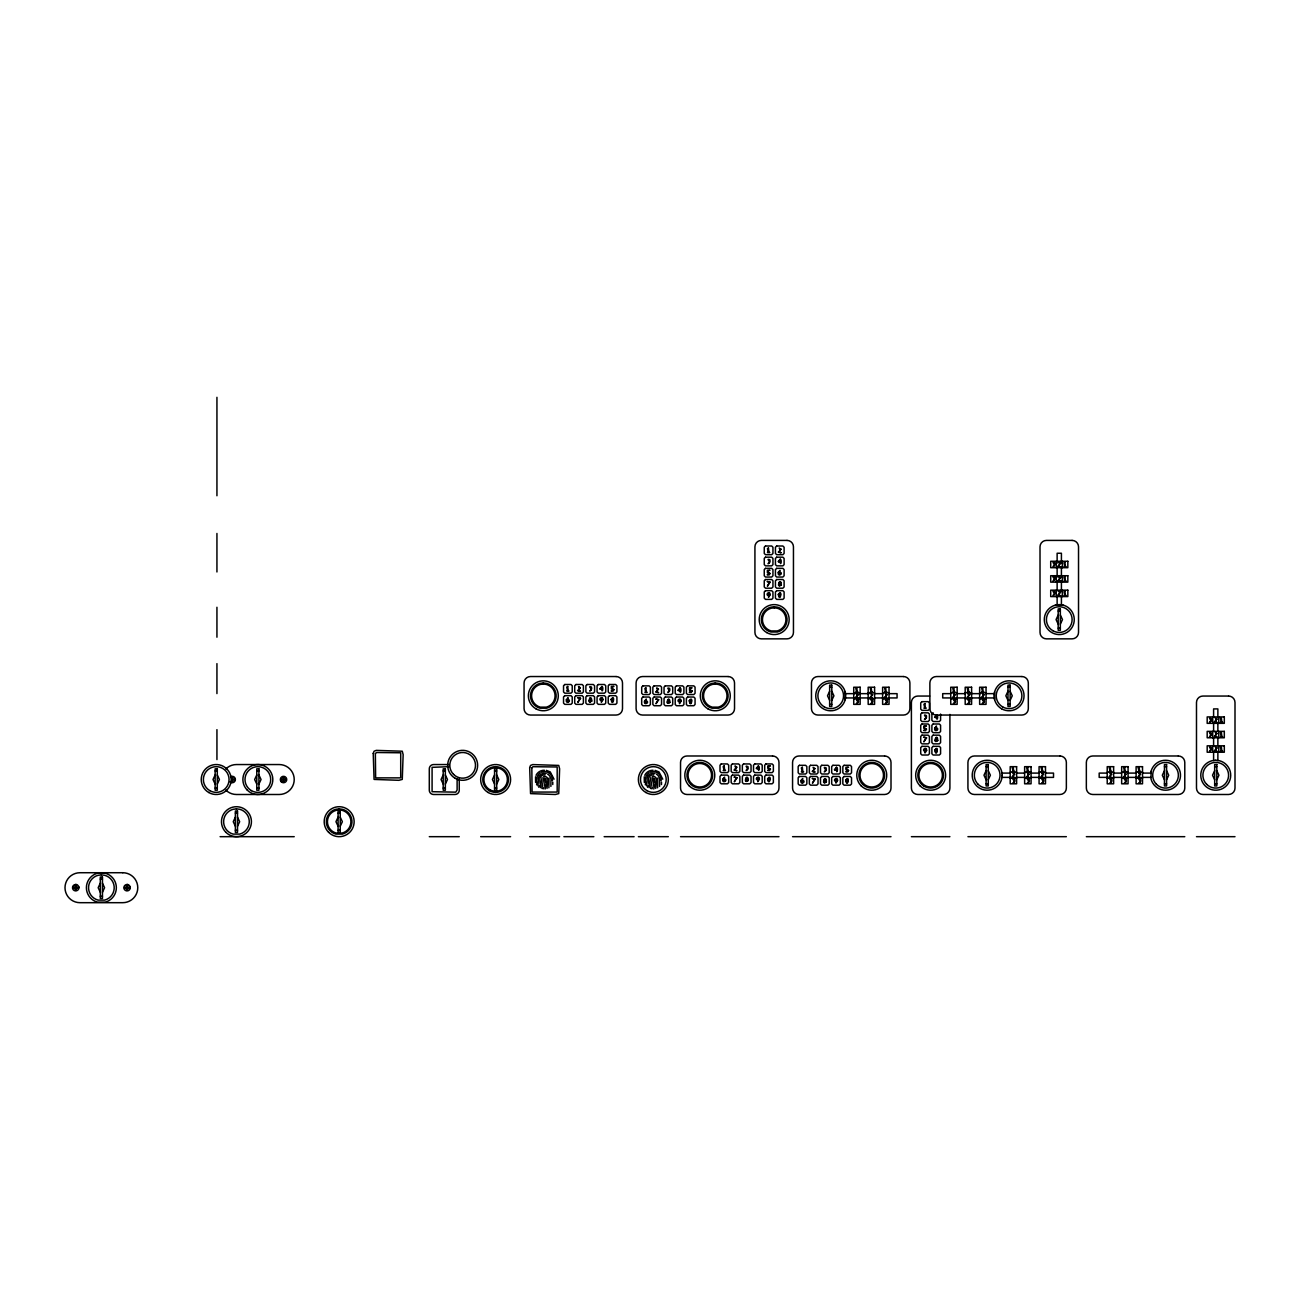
<?xml version="1.0" encoding="UTF-8"?>
<svg xmlns="http://www.w3.org/2000/svg" width="1300" height="1300" viewBox="0 0 1300 1300"><rect width="100%" height="100%" fill="white"/><g stroke="black" fill="none" stroke-linecap="round" stroke-linejoin="round"><path stroke-width="1.5" d="M546.325 782.925L546 778.716L543.774 778.082L541.905 788.515M655.038 782.925L654.712 778.716L652.503 778.082L650.617 788.515M550.891 786.419L550.94 781.316A6.939 6.939 0 0 0 547.625 774.085M659.604 786.419L659.669 781.316A6.939 6.939 0 0 0 656.354 774.085M539.971 783.364L539.939 780.406A4.518 4.518 0 0 1 545.139 774.865M648.7 783.364L648.668 780.406A4.518 4.518 0 0 1 653.851 774.865M845.195 699.676A14.983 14.983 0 0 0 826.849 681.33A14.983 14.983 0 0 0 820.121 706.387A14.983 14.983 0 0 0 845.195 699.676L845.195 691.925M994.581 691.925L994.581 699.676M546.341 784.339L545.074 789.035M655.054 784.339L653.786 789.035M548.876 787.832L549.055 778.034M657.605 787.832L657.784 778.034M536.591 784.842L536.965 782.795A8.694 8.694 0 0 1 540.183 772.883M645.32 784.842L645.678 782.795A8.694 8.694 0 0 1 648.895 772.883M535.551 776.799L535.616 782.454M644.264 776.799L644.329 782.454M547.008 788.45L547.852 780.553A4.859 4.859 0 0 0 547.316 777.839A3.299 3.299 0 0 0 543.497 776.685M655.736 788.45L656.565 780.553A4.859 4.859 0 0 0 656.029 777.839A3.299 3.299 0 0 0 652.226 776.685M537.908 785.866L538.363 781.072A6.321 6.321 0 0 1 546.195 773.419M646.62 785.866L647.075 781.072A6.321 6.321 0 0 1 654.924 773.419M540.442 787.67L542.067 777.579M649.155 787.67L650.796 777.579M538.785 787.296L539.793 785.07M647.514 787.296L648.505 785.07M543.173 788.905L543.936 787.41M651.901 788.905L652.649 787.41M933.14 712.822L931.889 714.074L931.889 720.281L933.14 721.516L939.347 721.516L940.583 720.281L940.583 714.074M215.15 774.979L213.005 779.512L215.15 784.062M217.295 784.062L219.424 779.512L217.295 774.979M256.783 774.979L254.637 779.512L256.783 784.062M100.311 883.155L98.166 887.705L100.311 892.239M258.911 784.062L261.056 779.512L258.911 774.979M102.456 892.239L104.585 887.705L102.456 883.155M235.381 817.164L233.236 821.697L235.381 826.231M237.51 826.231L239.655 821.697L237.51 817.164M338.098 817.164L335.952 821.697L338.098 826.231M340.243 826.231L342.371 821.697L340.243 817.164M443.202 774.979L441.058 779.512L443.202 784.062M445.348 784.062L447.476 779.512L445.348 774.979M494.569 774.979L492.424 779.512L494.569 784.062M496.698 784.062L498.843 779.512L496.698 774.979M829.644 691.259L827.515 695.793L829.644 700.326M831.789 700.326L833.934 695.793L831.789 691.259M1058.2 615.046L1056.071 619.58L1058.2 624.13M1060.345 624.13L1062.49 619.58L1060.345 615.046M1007.987 691.259L1005.842 695.793L1007.987 700.326M1010.133 700.326L1012.261 695.793L1010.133 691.259M986.115 770.705L983.97 775.239L986.115 779.773M988.26 779.773L990.389 775.239L988.26 770.705M1164.459 770.705L1162.314 775.239L1164.459 779.773M1166.587 779.773L1168.733 775.239L1166.587 770.705M1214.671 770.705L1212.526 775.239L1214.671 779.773M1216.816 779.773L1218.945 775.239L1216.816 770.705M1055.405 605.117A14.983 14.983 0 0 1 1073.751 623.464A14.983 14.983 0 0 1 1048.678 630.175A14.983 14.983 0 0 1 1055.405 605.117L1063.156 605.117M1058.2 611.033L1060.345 611.033M1058.2 628.144L1060.345 628.144M829.644 687.229L831.789 687.229M1007.987 687.229L1010.133 687.229M853.726 692.754L860.145 692.754M868.173 692.754L874.591 692.754M882.619 692.754L889.038 692.754M950.739 692.754L957.158 692.754M965.185 692.754L971.604 692.754M979.631 692.754L986.05 692.754M845.423 693.648L855.351 693.648M859.316 693.648L869.245 693.648M874.591 693.648L883.155 693.648M889.038 693.648L897.065 693.648L897.065 697.938L889.038 697.938M950.739 693.648L942.711 693.648L942.711 697.938L950.739 697.938M956.621 693.648L965.185 693.648M970.531 693.648L980.46 693.648M986.05 693.648L994.354 693.648M929.663 696.053L917.816 696.053A6.419 6.419 0 0 0 911.398 702.471L911.398 788.076A6.419 6.419 0 0 0 917.816 794.495L943.491 794.495A6.419 6.419 0 0 0 949.91 788.076L949.91 714.415M845.195 697.938L855.351 697.938M859.316 697.938L869.245 697.938M874.591 697.938L883.155 697.938M956.621 697.938L965.185 697.938M970.531 697.938L980.46 697.938M986.05 697.938L994.581 697.938M853.726 698.831L860.145 698.831M868.173 698.831L874.591 698.831M882.619 698.831L889.038 698.831M950.739 698.831L957.158 698.831M965.185 698.831L971.604 698.831M979.631 698.831L986.05 698.831M829.644 704.356L831.789 704.356M1007.987 704.356L1010.133 704.356M449.134 764.546L433.566 764.546A4.274 4.274 0 0 0 429.293 768.82L429.293 790.221A4.274 4.274 0 0 0 433.566 794.495L454.968 794.495A4.274 4.274 0 0 0 459.257 790.221L459.257 778.554M449.036 766.675L432.087 767.341L432.087 791.7L455.78 792.155L457.113 790.01L457.113 778.57M986.115 766.675L988.26 766.675M1164.459 766.675L1166.587 766.675M1214.671 766.675L1216.816 766.675M215.15 770.965L217.295 770.965M256.783 770.965L258.911 770.965M443.202 770.965L445.348 770.965M494.569 770.965L496.698 770.965M1010.197 772.2L1016.616 772.2M1024.628 772.2L1031.062 772.2M1039.074 772.2L1045.493 772.2M1107.21 772.2L1113.629 772.2M1121.656 772.2L1128.075 772.2M1136.102 772.2L1142.521 772.2M1001.877 773.094L1010.197 773.094M1016.616 773.094L1024.628 773.094M1031.062 773.094L1039.074 773.094M1045.493 773.094L1053.52 773.094L1053.52 777.384L1045.493 777.384M1107.21 773.094L1099.182 773.094L1099.182 777.384L1107.21 777.384M1113.629 773.094L1121.656 773.094M1128.075 773.094L1136.102 773.094M1142.521 773.094L1150.825 773.094M1001.877 777.384L1010.197 777.384M1016.616 777.384L1024.628 777.384M1031.062 777.384L1039.074 777.384M1113.629 777.384L1121.656 777.384M1128.075 777.384L1136.102 777.384M1142.521 777.384L1150.825 777.384M1010.197 778.278L1016.616 778.278M1024.628 778.278L1031.062 778.278M1039.074 778.278L1045.493 778.278M1107.21 778.278L1113.629 778.278M1121.656 778.278L1128.075 778.278M1136.102 778.278L1142.521 778.278M986.115 783.803L988.26 783.803M1164.459 783.803L1166.587 783.803M1214.671 783.803L1216.816 783.803M215.15 788.076L217.295 788.076M256.783 788.076L258.911 788.076M443.202 788.076L445.348 788.076M494.569 788.076L496.698 788.076M235.381 813.134L237.51 813.134M338.098 813.134L340.243 813.134M235.381 830.261L237.51 830.261M338.098 830.261L340.243 830.261M220.106 836.68L294.223 836.68M429.293 836.68L459.257 836.68M480.659 836.68L510.608 836.68M529.685 836.68L559.617 836.68M563.891 836.68L593.856 836.68M604.142 836.68L634.091 836.68M638.381 836.68L668.33 836.68M680.534 836.68L778.976 836.68M792.561 836.68L891.004 836.68M911.398 836.68L949.91 836.68M967.931 836.68L1066.358 836.68M1086.345 836.68L1184.788 836.68M1196.487 836.68L1235 836.68M100.311 879.141L102.456 879.141M100.311 896.269L102.456 896.269M127.059 884.487L127.888 884.601M76.538 884.601L75.692 884.487L75.692 887.705M655.038 770.364L658.97 771.908L662.74 779.188M546.325 770.364L550.241 771.908L554.028 779.188M130.162 886.876L130.276 887.705A3.217 3.217 0 0 1 125.45 890.484A3.217 3.217 0 0 1 125.45 884.926A3.217 3.217 0 0 1 130.276 887.705M78.796 886.876L78.91 887.705A3.217 3.217 0 0 1 74.1 890.484A3.217 3.217 0 0 1 74.1 884.926A3.217 3.217 0 0 1 78.91 887.705M1218.783 716.918L1218.783 723.336M1218.783 731.364L1218.783 737.783M1218.783 745.81L1218.783 752.229M1217.872 716.918L1217.872 708.906L1213.599 708.906L1213.599 716.918M1217.872 723.336L1217.872 731.364M1217.872 737.783L1217.872 745.81M1217.872 752.229L1217.872 760.549M1213.599 723.336L1213.599 731.364M1213.599 737.783L1213.599 745.81M1213.599 752.229L1213.599 760.549M1212.705 716.918L1212.705 723.336M1212.705 731.364L1212.705 737.783M1212.705 745.81L1212.705 752.229M1062.311 561.275L1062.311 567.694M1062.311 575.721L1062.311 582.14M1062.311 590.168L1062.311 596.586M1061.418 563.176L1061.418 553.247L1057.128 553.247L1057.128 563.176M1061.418 567.141L1061.418 577.086M1061.418 581.051L1061.418 590.98M1061.418 596.586L1061.418 604.89M1057.128 567.141L1057.128 577.086M1057.128 581.051L1057.128 590.98M1057.128 596.586L1057.128 605.117M1056.234 561.275L1056.234 567.694M1056.234 575.721L1056.234 582.14M1056.234 590.168L1056.234 596.586M661.489 782.113L661.489 784.55M552.76 782.113L552.76 784.55M232.164 777.108L232.164 779.512M231.66 779.009L231.66 777.108L232.684 777.108L232.684 779.009L234.569 779.009L234.569 780.033L232.684 780.033L232.684 781.934L231.66 781.934L231.66 780.033M216.938 397.312L216.938 495.755M216.938 533.455L216.938 571.967M216.938 607.262L216.938 637.211M216.938 663.634L216.938 693.599M216.938 729.641L216.938 759.59M653.25 779.431A13.471 13.471 0 0 1 653.104 786.175M650.097 772.265A7.914 7.914 0 0 1 661.164 780.617M644.751 775.271A9.035 9.035 0 0 1 653.071 770.25M541.369 772.265A7.914 7.914 0 0 1 552.451 780.617M544.538 779.431A13.471 13.471 0 0 1 544.375 786.175M536.039 775.271A9.035 9.035 0 0 1 544.342 770.25M225.859 790.108A14.983 14.983 0 0 0 236.454 794.495L279.24 794.495A14.983 14.983 0 0 0 294.223 779.512A14.983 14.983 0 0 0 279.24 764.546L236.454 764.546A14.983 14.983 0 0 0 225.859 768.934M230.555 776.734A3.217 3.217 0 0 1 234.796 777.676A3.217 3.217 0 0 1 234.227 781.983A3.217 3.217 0 0 1 229.889 781.788M566.995 700.261C567.141 704.454 570.635 698.864 566.995 700.131M645.141 701.642C645.255 705.786 648.863 700.294 645.158 701.496M723.466 779.707C723.775 784.03 726.944 777.985 723.466 779.707M778.879 572.942C779.171 577.233 782.389 571.285 778.879 572.942M801.613 781.072C801.759 785.265 805.269 779.675 801.629 780.942M935.35 728.601C935.594 732.842 938.925 727.009 935.35 728.601M373.23 753.415L374.075 779.415L398.873 780.309L402.269 779.415L403.146 754.617L402.269 751.221L376.269 750.376L374.075 751.221L373.23 753.415M375.359 753.659L375.635 777.871L400.709 777.871L400.709 752.781L376.496 752.505L375.359 753.659M529.685 767.617L530.546 793.617L555.344 794.495L558.74 793.617L559.617 768.82L558.74 765.424L532.74 764.579L530.546 765.424L529.685 767.617M531.83 767.845L532.09 792.058L557.18 792.058L557.18 766.984L532.967 766.707L531.83 767.845M602.29 699.595C599.137 701.87 601.543 695.354 602.29 699.595M680.452 700.96C677.17 703.186 679.803 696.735 680.452 700.96M758.761 779.041C755.609 781.316 757.997 774.8 758.761 779.041M769.503 594.604C766.35 596.895 768.739 590.379 769.503 594.604M836.908 780.406C833.641 782.633 836.258 776.181 836.908 780.406M925.958 750.262C922.805 752.554 925.21 746.021 925.958 750.262M611.081 699.416C612.869 708.581 615.68 692.9 611.081 699.416M689.244 700.781C691.015 709.946 693.842 694.265 689.244 700.781M767.553 778.863C769.324 788.028 772.151 772.346 767.553 778.863M778.294 594.441C780.065 603.606 782.892 587.909 778.294 594.441M845.699 780.227C847.486 789.392 850.298 773.711 845.699 780.227M934.749 750.1C936.536 759.249 939.364 743.567 934.749 750.1M611.731 699.189C611.991 706.778 614.965 695.321 611.731 699.189M689.894 700.554C690.154 708.159 693.128 696.686 689.894 700.554M768.202 778.635C768.462 786.224 771.436 774.767 768.202 778.635M778.944 594.197C779.204 601.803 782.178 590.33 778.944 594.197M846.365 780C846.609 787.605 849.583 776.133 846.365 780M935.415 749.856C935.659 757.461 938.633 745.989 935.415 749.856M566.378 699.709C565.256 704.876 572.374 700.895 567.986 699.351C566.881 699.173 569.92 695.451 566.378 699.709M644.54 701.074C643.403 706.241 650.52 702.26 646.133 700.716C645.028 700.538 648.066 696.832 644.54 701.074M722.849 779.155C721.727 784.306 728.829 780.341 724.457 778.798C723.352 778.619 726.391 774.898 722.849 779.155M778.278 572.39C777.14 577.541 784.258 573.56 779.87 572.033C778.765 571.854 781.804 568.133 778.278 572.39M801.011 780.52C799.874 785.688 806.991 781.706 802.604 780.163C801.499 779.984 804.538 776.262 801.011 780.52M934.733 728.033C933.611 733.2 940.729 729.219 936.341 727.691C935.236 727.496 938.275 723.791 934.733 728.033M602.924 699.725C600.145 704.535 601.884 701.122 601.299 700.668C597.171 699.628 603.216 695.045 602.924 699.725M681.086 701.09C678.308 705.916 680.046 702.504 679.445 702.033C675.317 700.992 681.363 696.41 681.086 701.09M759.395 779.171C756.616 783.981 758.355 780.569 757.754 780.114C753.626 779.074 759.671 774.491 759.395 779.171M770.136 594.75C767.358 599.56 769.096 596.148 768.495 595.692C764.367 594.636 770.413 590.054 770.136 594.75M837.541 780.536C834.779 785.363 836.501 781.95 835.916 781.479C831.789 780.439 837.834 775.856 837.541 780.536M926.608 750.409C923.829 755.219 925.551 751.806 924.966 751.351C920.839 750.295 926.884 745.712 926.608 750.409M1054.284 565.37C1050.481 568.279 1056.234 565.988 1054.69 562.689C1050.806 561.421 1054.788 563.534 1054.284 565.37M1054.284 579.816C1050.497 582.676 1056.25 580.515 1054.69 577.135C1050.806 575.867 1054.788 577.98 1054.284 579.816M1054.284 594.262C1050.497 597.122 1056.25 594.961 1054.69 591.581C1050.806 590.314 1054.788 592.426 1054.284 594.262M1210.739 721.029C1207.05 723.889 1212.477 721.76 1211.226 718.575C1207.602 716.771 1210.852 719.29 1210.739 721.029M1210.739 735.475C1207.05 738.335 1212.477 736.206 1211.226 733.021C1207.602 731.217 1210.852 733.736 1210.739 735.475M1210.739 749.921C1207.05 752.781 1212.477 750.653 1211.226 747.467C1207.602 745.664 1210.852 748.183 1210.739 749.921M591.012 689.747C587.015 692.721 593.044 690.414 591.467 687.017C587.454 685.734 591.354 687.928 591.012 689.747M669.175 691.129C665.064 694.054 671.255 691.827 669.614 688.383C665.649 687.115 669.403 689.26 669.175 691.129M747.484 769.194C743.486 772.086 749.352 769.974 748.004 766.691C744.023 764.904 747.614 767.374 747.484 769.194M769.389 562.429C765.391 565.403 771.42 563.095 769.844 559.699C765.83 558.415 769.73 560.592 769.389 562.429M825.63 770.575C821.633 773.533 827.678 771.225 826.085 767.829C822.071 766.561 825.988 768.739 825.63 770.575M925.86 718.087C921.862 720.996 927.729 718.819 926.38 715.585C922.464 713.733 925.909 716.332 925.86 718.087M857.773 702.439C853.824 705.104 859.609 703.202 858.292 700.115C854.441 698.425 857.87 700.765 857.773 702.439M872.219 702.439C868.27 705.104 874.055 703.202 872.739 700.115C868.888 698.425 872.316 700.765 872.219 702.439M886.665 702.439C882.7 705.104 888.501 703.219 887.185 700.115C883.334 698.425 886.763 700.765 886.665 702.439M954.801 702.439C950.755 705.136 956.849 703.121 955.24 699.904C951.291 698.717 955.126 700.716 954.801 702.439M969.248 702.439C965.201 705.136 971.295 703.121 969.686 699.904C965.77 698.734 969.491 700.684 969.248 702.439M983.694 702.439C979.745 705.104 985.514 703.202 984.197 700.115C980.346 698.425 983.775 700.765 983.694 702.439M1014.244 781.885C1010.23 784.566 1016.275 782.665 1014.682 779.35C1010.734 778.164 1014.585 780.163 1014.244 781.885M1028.69 781.885C1024.693 784.582 1030.721 782.633 1029.129 779.35C1025.212 778.18 1028.966 780.114 1028.69 781.885M1043.136 781.885C1039.188 784.55 1044.972 782.649 1043.656 779.561C1039.789 777.871 1043.266 780.211 1043.136 781.885M1111.256 781.885C1107.291 784.615 1113.255 782.551 1111.695 779.35C1107.763 778.164 1111.597 780.163 1111.256 781.885M1125.703 781.885C1121.737 784.615 1127.701 782.551 1126.141 779.35C1122.209 778.164 1126.044 780.163 1125.703 781.885M1140.149 781.885C1136.135 784.566 1142.196 782.665 1140.587 779.35C1136.639 778.164 1140.49 780.163 1140.149 781.885M613.974 689.65L613.064 691.129L611.163 690.983L613.324 689.65L611.358 688.854L611.358 686.433L613.941 686.433L611.975 686.985L611.975 688.236L613.974 689.65M692.136 691.015L691.21 692.494L689.309 692.347L691.486 691.015L689.504 690.235L689.504 687.798L692.104 687.798L690.121 688.35L690.121 689.617L692.136 691.015M770.006 573.495L769.096 574.974L767.195 574.827L769.372 573.495L767.39 572.715L767.39 570.278L769.974 570.278L768.008 570.83L768.008 572.081L770.006 573.495M770.445 769.096L769.535 770.575L767.634 770.429L769.795 769.096L767.812 768.3L767.812 765.879L770.413 765.879L768.43 766.431L768.43 767.683L770.445 769.096M848.591 770.461L847.681 771.94L845.78 771.794L847.958 770.461L845.975 769.681L845.975 767.244L848.559 767.244L846.592 767.796L846.592 769.048L848.591 770.461M926.477 729.154L925.568 730.633L923.666 730.486L925.827 729.154L923.861 728.358L923.861 725.936L926.445 725.936L924.462 726.489L924.462 727.74L926.477 729.154M591.029 698.75C589.664 701.594 588.949 696.134 591.029 698.75M669.175 700.115C667.826 702.975 667.111 697.499 669.175 700.115M747.484 778.196C746.135 781.04 745.42 775.58 747.484 778.196M780.569 582.595C779.22 585.439 778.505 579.979 780.569 582.595M825.646 779.561C824.298 782.405 823.566 776.945 825.646 779.561M937.04 738.254C935.691 741.097 934.96 735.637 937.04 738.254M591.76 701.058C585.715 705.413 591.37 691.941 591.76 701.058M669.923 702.423C663.878 706.778 669.516 693.306 669.923 702.423M748.231 780.504C742.186 784.859 747.825 771.387 748.231 780.504M781.316 584.903C775.271 589.258 780.91 575.786 781.316 584.903M826.378 781.869C820.332 786.224 825.988 772.753 826.378 781.869M937.771 740.561C931.726 744.916 937.381 731.445 937.771 740.561M589.355 700.716C590.07 704.372 592.247 698.49 589.355 700.716M667.517 702.081C668.233 705.754 670.394 699.871 667.517 702.081M745.826 780.163C746.541 783.819 748.702 777.936 745.826 780.163M778.911 584.561C779.626 588.234 781.788 582.335 778.911 584.561M823.989 781.528C824.688 785.2 826.865 779.301 823.989 781.528M935.366 740.22C936.081 743.876 938.259 737.994 935.366 740.22M580.32 687.733L578.191 690.706L580.515 691.242L577.59 690.592C581.799 688.074 575.705 684.759 580.32 687.733M658.466 689.097L656.354 692.071L658.661 692.624L655.753 691.957C659.961 689.439 653.851 686.124 658.466 689.097M736.775 767.179L734.663 770.153L736.97 770.689L734.061 770.039C738.254 767.52 732.322 764.075 736.775 767.179M781.04 549.234L778.911 552.207L781.235 552.76L778.31 552.094C782.519 549.575 776.425 546.26 781.04 549.234M814.938 768.544L812.809 771.517L815.133 772.07L812.224 771.404C816.416 768.885 810.322 765.57 814.938 768.544M858.179 694.704L856.083 697.629L858.358 698.165L855.498 697.515C859.609 695.061 853.807 691.649 858.179 694.704M872.609 694.704L870.529 697.629L872.804 698.165L869.944 697.515C874.055 695.061 868.254 691.649 872.609 694.704M887.055 694.704L884.975 697.629L887.25 698.165L884.39 697.515C888.501 695.061 882.7 691.649 887.055 694.704M955.191 694.704L953.111 697.629L955.386 698.165L952.526 697.515C956.621 695.061 950.82 691.649 955.191 694.704M969.638 694.704L967.541 697.629L969.833 698.165L966.972 697.515C971.068 695.061 965.266 691.649 969.638 694.704M984.084 694.704L981.987 697.629L984.279 698.165L981.419 697.515C985.514 695.061 979.712 691.649 984.084 694.704M1014.634 774.15L1012.554 777.075L1014.829 777.611L1011.969 776.961C1016.08 774.508 1010.279 771.095 1014.634 774.15M1029.08 774.15L1027 777.075L1029.275 777.611L1026.415 776.961C1030.526 774.508 1024.725 771.095 1029.08 774.15M1060.507 563.387L1058.428 566.312L1060.703 566.849L1057.842 566.199C1061.954 563.745 1056.153 560.332 1060.507 563.387M1060.507 577.834L1058.428 580.759L1060.703 581.295L1057.842 580.645C1061.954 578.191 1056.153 574.779 1060.507 577.834M1060.507 592.28L1058.428 595.205L1060.703 595.741L1057.842 595.091C1061.954 592.637 1056.153 589.225 1060.507 592.28M1043.526 774.15L1041.446 777.075L1043.721 777.611L1040.861 776.961C1044.972 774.508 1039.155 771.095 1043.526 774.15M1111.646 774.15L1109.566 777.075L1111.841 777.611L1108.981 776.961C1113.092 774.508 1107.291 771.095 1111.646 774.15M1126.092 774.15L1124.013 777.075L1126.288 777.611L1123.428 776.961C1127.539 774.508 1121.737 771.095 1126.092 774.15M1140.539 774.15L1138.459 777.075L1140.734 777.611L1137.874 776.961C1141.985 774.508 1136.184 771.095 1140.539 774.15M1216.979 719.046L1214.899 721.971L1217.174 722.491L1214.314 721.841C1218.409 719.387 1212.608 715.991 1216.979 719.046M1216.979 733.492L1214.899 736.418L1217.174 736.938L1214.314 736.288C1218.409 733.834 1212.608 730.438 1216.979 733.492M1216.979 747.939L1214.899 750.864L1217.174 751.384L1214.314 750.734C1218.409 748.28 1212.608 744.884 1216.979 747.939M1002.17 775.239L1001.65 779.122A14.983 14.983 0 0 1 978.591 787.508A14.983 14.983 0 0 1 978.591 762.97A14.983 14.983 0 0 1 1001.65 771.355L1002.17 775.239M1151.053 771.355L1151.053 779.122A14.983 14.983 0 0 0 1174.111 787.508A14.983 14.983 0 0 0 1174.111 762.97A14.983 14.983 0 0 0 1151.053 771.355M1064.911 562.153L1064.001 562.803L1064.797 566.329C1061.84 566.832 1068.275 566.849 1065.366 566.329L1064.911 562.153M1064.911 576.599L1064.001 577.249L1064.797 580.775C1061.84 581.279 1068.275 581.295 1065.366 580.775L1064.911 576.599M1064.911 591.045L1064.001 591.695L1064.797 595.221C1061.84 595.725 1068.275 595.741 1065.366 595.221L1064.911 591.045M1221.366 717.811L1220.472 718.461L1221.269 721.988C1218.311 722.491 1224.746 722.508 1221.837 721.988L1221.366 717.811M1221.366 732.258L1220.472 732.908L1221.269 736.434C1218.311 736.938 1224.746 736.954 1221.837 736.434L1221.366 732.258M1221.366 746.704L1220.472 747.354L1221.269 750.88C1218.311 751.384 1224.746 751.4 1221.837 750.88L1221.366 746.704M567.71 686.465L566.735 687.131L567.596 690.722C564.428 691.242 571.317 691.259 568.197 690.722L567.71 686.465M645.856 687.846L644.881 688.496L645.742 692.087C642.574 692.608 649.48 692.624 646.36 692.087L645.856 687.846M768.43 547.983L767.455 548.633L768.316 552.24C765.148 552.744 772.038 552.76 768.918 552.24L768.43 547.983M724.165 765.911L723.206 766.577L724.051 770.169C720.883 770.689 727.789 770.705 724.669 770.169L724.165 765.911M802.327 767.293L801.352 767.942L802.214 771.534C799.045 772.054 805.935 772.07 802.815 771.534L802.327 767.293M924.885 703.625L923.91 704.291L924.771 707.883C921.602 708.403 928.509 708.419 925.389 707.883L924.885 703.625M856.765 687.798L855.806 688.415L856.651 691.746C853.548 692.217 860.291 692.234 857.236 691.746L856.765 687.798M871.211 687.798L870.252 688.415L871.097 691.746C867.994 692.217 874.737 692.234 871.682 691.746L871.211 687.798M885.658 687.798L884.699 688.415L885.528 691.746C882.44 692.217 889.184 692.234 886.129 691.746L885.658 687.798M953.778 687.798L952.819 688.415L953.664 691.746C950.56 692.217 957.32 692.234 954.265 691.746L953.778 687.798M968.224 687.798L967.265 688.415L968.11 691.746C965.006 692.217 971.766 692.234 968.711 691.746L968.224 687.798M982.67 687.798L981.711 688.415L982.556 691.746C979.452 692.217 986.196 692.234 983.158 691.746L982.67 687.798M1013.22 767.244L1012.278 767.861L1013.106 771.192C1010.019 771.664 1016.763 771.68 1013.708 771.192L1013.22 767.244M1027.666 767.244L1026.707 767.861L1027.553 771.192C1024.465 771.664 1031.209 771.68 1028.154 771.192L1027.666 767.244M1042.112 767.244L1041.154 767.861L1041.999 771.192C1038.911 771.664 1045.655 771.68 1042.6 771.192L1042.112 767.244M1110.249 767.244L1109.29 767.861L1110.135 771.192C1107.031 771.664 1113.775 771.68 1110.72 771.192L1110.249 767.244M1124.695 767.244L1123.736 767.861L1124.565 771.192C1121.477 771.664 1128.221 771.68 1125.166 771.192L1124.695 767.244M1139.125 767.244L1138.182 767.861L1139.011 771.192C1135.924 771.664 1142.668 771.68 1139.612 771.192L1139.125 767.244M580.548 698.36L577.834 702.374L579.995 698.197L577.558 697.645L580.548 698.36M658.71 699.725L655.996 703.739L658.158 699.579L655.72 699.026L658.71 699.725M770.104 582.205L767.39 586.219L769.551 582.059L767.097 581.506L770.104 582.205M737.019 777.806L734.305 781.82L736.466 777.644L734.029 777.091L737.019 777.806M815.181 779.171L812.451 783.185L814.613 779.025L812.175 778.472L815.181 779.171M926.559 737.864L923.845 741.878L926.006 737.701L923.569 737.149L926.559 737.864M601.851 687.229L600.259 689.065L601.851 689.065L601.851 687.229M780.227 559.894L778.635 561.746L780.227 561.746L780.227 559.894M680.014 688.594L678.421 690.446L680.014 690.446L680.014 688.594M758.322 766.675L756.73 768.511L758.322 768.511L758.322 766.675M836.469 768.04L834.876 769.876L836.469 769.876L836.469 768.04M936.699 715.553L935.106 717.405L936.699 717.405L936.699 715.553M601.884 686.481L599.771 688.903L601.851 689.569C602.111 693.745 603.915 686.839 601.884 686.481M780.26 559.163L778.148 561.584L780.227 562.25C780.488 566.426 782.308 559.504 780.26 559.163M680.03 687.846L677.918 690.284L680.014 690.95C680.258 695.11 682.077 688.204 680.03 687.846M758.339 765.928L756.226 768.349L758.322 769.015C758.566 773.191 760.386 766.285 758.339 765.928M836.501 767.293L834.389 769.73L836.469 770.396C836.729 774.556 838.549 767.65 836.501 767.293M936.715 714.805L934.619 717.242L936.699 717.909C936.959 722.069 938.763 715.163 936.715 714.805M564.785 684.499L563.534 685.734L563.534 691.941L564.785 693.176L570.992 693.176L572.227 691.941L572.227 685.734L570.992 684.499L564.785 684.499M564.785 695.663L563.534 696.914L563.534 703.105L564.785 704.356L570.992 704.356L572.227 703.105L572.227 696.914L570.992 695.663L564.785 695.663M575.949 684.499L574.714 685.734L574.714 691.941L575.949 693.176L582.156 693.176L583.391 691.941L583.391 685.734L582.156 684.499L575.949 684.499M575.949 695.663L574.714 696.914L574.714 703.105L575.949 704.356L582.156 704.356L583.391 703.105L583.391 696.914L582.156 695.663L575.949 695.663M587.129 684.499L585.878 685.734L585.878 691.941L587.129 693.176L593.336 693.176L594.571 691.941L594.571 685.734L593.336 684.499L587.129 684.499M587.129 695.663L585.878 696.914L585.878 703.105L587.129 704.356L593.336 704.356L594.571 703.105L594.571 696.914L593.336 695.663L587.129 695.663M598.293 684.499L597.058 685.734L597.058 691.941L598.293 693.176L604.5 693.176L605.735 691.941L605.735 685.734L604.5 684.499L598.293 684.499M598.293 695.663L597.058 696.914L597.058 703.105L598.293 704.356L604.5 704.356L605.735 703.105L605.735 696.914L604.5 695.663L598.293 695.663M609.472 684.499L608.221 685.734L608.221 691.941L609.472 693.176L615.664 693.176L616.915 691.941L616.915 685.734L615.664 684.499L609.472 684.499M609.472 695.663L608.221 696.914L608.221 703.105L609.472 704.356L615.664 704.356L616.915 703.105L616.915 696.914L615.664 695.663L609.472 695.663M765.505 546L764.254 547.235L764.254 553.442L765.505 554.694L771.712 554.694L772.947 553.442L772.947 547.235L771.712 546L765.505 546M765.505 557.18L764.254 558.415L764.254 564.622L765.505 565.858L771.712 565.858L772.947 564.622L772.947 558.415L771.712 557.18L765.505 557.18M776.669 546L775.434 547.235L775.434 553.442L776.669 554.694L782.876 554.694L784.111 553.442L784.111 547.235L782.876 546L776.669 546M642.931 685.864L641.696 687.099L641.696 693.306L642.931 694.558L649.139 694.558L650.39 693.306L650.39 687.099L649.139 685.864L642.931 685.864M765.505 568.344L764.254 569.579L764.254 575.786L765.505 577.038L771.712 577.038L772.947 575.786L772.947 569.579L771.712 568.344L765.505 568.344M776.669 557.18L775.434 558.415L775.434 564.622L776.669 565.858L782.876 565.858L784.111 564.622L784.111 558.415L782.876 557.18L776.669 557.18M642.931 697.028L641.696 698.279L641.696 704.486L642.931 705.721L649.139 705.721L650.39 704.486L650.39 698.279L649.139 697.028L642.931 697.028M654.111 685.864L652.86 687.099L652.86 693.306L654.111 694.558L660.319 694.558L661.554 693.306L661.554 687.099L660.319 685.864L654.111 685.864M765.505 579.508L764.254 580.759L764.254 586.966L765.505 588.201L771.712 588.201L772.947 586.966L772.947 580.759L771.712 579.508L765.505 579.508M776.669 568.344L775.434 569.579L775.434 575.786L776.669 577.038L782.876 577.038L784.111 575.786L784.111 569.579L782.876 568.344L776.669 568.344M654.111 697.028L652.86 698.279L652.86 704.486L654.111 705.721L660.319 705.721L661.554 704.486L661.554 698.279L660.319 697.028L654.111 697.028M665.275 685.864L664.04 687.099L664.04 693.306L665.275 694.558L671.483 694.558L672.717 693.306L672.717 687.099L671.483 685.864L665.275 685.864M765.505 590.688L764.254 591.923L764.254 598.13L765.505 599.381L771.712 599.381L772.947 598.13L772.947 591.923L771.712 590.688L765.505 590.688M776.669 579.508L775.434 580.759L775.434 586.966L776.669 588.201L782.876 588.201L784.111 586.966L784.111 580.759L782.876 579.508L776.669 579.508M665.275 697.028L664.04 698.279L664.04 704.486L665.275 705.721L671.483 705.721L672.717 704.486L672.717 698.279L671.483 697.028L665.275 697.028M676.455 685.864L675.204 687.099L675.204 693.306L676.455 694.558L682.663 694.558L683.898 693.306L683.898 687.099L682.663 685.864L676.455 685.864M776.669 590.688L775.434 591.923L775.434 598.13L776.669 599.381L782.876 599.381L784.111 598.13L784.111 591.923L782.876 590.688L776.669 590.688M676.455 697.028L675.204 698.279L675.204 704.486L676.455 705.721L682.663 705.721L683.898 704.486L683.898 698.279L682.663 697.028L676.455 697.028M687.619 685.864L686.384 687.099L686.384 693.306L687.619 694.558L693.826 694.558L695.061 693.306L695.061 687.099L693.826 685.864L687.619 685.864M687.619 697.028L686.384 698.279L686.384 704.486L687.619 705.721L693.826 705.721L695.061 704.486L695.061 698.279L693.826 697.028L687.619 697.028M721.24 763.945L720.005 765.18L720.005 771.387L721.24 772.622L727.447 772.622L728.699 771.387L728.699 765.18L727.447 763.945L721.24 763.945M721.24 775.109L720.005 776.36L720.005 782.551L721.24 783.803L727.447 783.803L728.699 782.551L728.699 776.36L727.447 775.109L721.24 775.109M732.42 763.945L731.169 765.18L731.169 771.387L732.42 772.622L738.628 772.622L739.863 771.387L739.863 765.18L738.628 763.945L732.42 763.945M732.42 775.109L731.169 776.36L731.169 782.551L732.42 783.803L738.628 783.803L739.863 782.551L739.863 776.36L738.628 775.109L732.42 775.109M743.584 763.945L742.349 765.18L742.349 771.387L743.584 772.622L749.791 772.622L751.043 771.387L751.043 765.18L749.791 763.945L743.584 763.945M743.584 775.109L742.349 776.36L742.349 782.551L743.584 783.803L749.791 783.803L751.043 782.551L751.043 776.36L749.791 775.109L743.584 775.109M754.764 763.945L753.512 765.18L753.512 771.387L754.764 772.622L760.971 772.622L762.206 771.387L762.206 765.18L760.971 763.945L754.764 763.945M754.764 775.109L753.512 776.36L753.512 782.551L754.764 783.803L760.971 783.803L762.206 782.551L762.206 776.36L760.971 775.109L754.764 775.109M765.928 763.945L764.692 765.18L764.692 771.387L765.928 772.622L772.135 772.622L773.37 771.387L773.37 765.18L772.135 763.945L765.928 763.945M765.928 775.109L764.692 776.36L764.692 782.551L765.928 783.803L772.135 783.803L773.37 782.551L773.37 776.36L772.135 775.109L765.928 775.109M799.403 765.31L798.168 766.545L798.168 772.753L799.403 774.004L805.61 774.004L806.845 772.753L806.845 766.545L805.61 765.31L799.403 765.31M799.403 776.474L798.168 777.725L798.168 783.933L799.403 785.168L805.61 785.168L806.845 783.933L806.845 777.725L805.61 776.474L799.403 776.474M810.566 765.31L809.331 766.545L809.331 772.753L810.566 774.004L816.774 774.004L818.025 772.753L818.025 766.545L816.774 765.31L810.566 765.31M810.566 776.474L809.331 777.725L809.331 783.933L810.566 785.168L816.774 785.168L818.025 783.933L818.025 777.725L816.774 776.474L810.566 776.474M821.746 765.31L820.495 766.545L820.495 772.753L821.746 774.004L827.954 774.004L829.189 772.753L829.189 766.545L827.954 765.31L821.746 765.31M821.746 776.474L820.495 777.725L820.495 783.933L821.746 785.168L827.954 785.168L829.189 783.933L829.189 777.725L827.954 776.474L821.746 776.474M832.91 765.31L831.675 766.545L831.675 772.753L832.91 774.004L839.117 774.004L840.369 772.753L840.369 766.545L839.117 765.31L832.91 765.31M832.91 776.474L831.675 777.725L831.675 783.933L832.91 785.168L839.117 785.168L840.369 783.933L840.369 777.725L839.117 776.474L832.91 776.474M844.09 765.31L842.839 766.545L842.839 772.753L844.09 774.004L850.298 774.004L851.533 772.753L851.533 766.545L850.298 765.31L844.09 765.31M844.09 776.474L842.839 777.725L842.839 783.933L844.09 785.168L850.298 785.168L851.533 783.933L851.533 777.725L850.298 776.474L844.09 776.474M921.96 701.659L920.725 702.894L920.725 709.101L921.96 710.352L928.167 710.352L929.419 709.101L929.419 702.894L928.167 701.659L921.96 701.659M921.96 712.822L920.725 714.074L920.725 720.281L921.96 721.516L928.167 721.516L929.419 720.281L929.419 714.074L928.167 712.822L921.96 712.822M921.96 724.003L920.725 725.238L920.725 731.445L921.96 732.68L928.167 732.68L929.419 731.445L929.419 725.238L928.167 724.003L921.96 724.003M921.96 735.166L920.725 736.418L920.725 742.609L921.96 743.86L928.167 743.86L929.419 742.609L929.419 736.418L928.167 735.166L921.96 735.166M933.14 724.003L931.889 725.238L931.889 731.445L933.14 732.68L939.347 732.68L940.583 731.445L940.583 725.238L939.347 724.003L933.14 724.003M921.96 746.346L920.725 747.581L920.725 753.789L921.96 755.024L928.167 755.024L929.419 753.789L929.419 747.581L928.167 746.346L921.96 746.346M933.14 735.166L931.889 736.418L931.889 742.609L933.14 743.86L939.347 743.86L940.583 742.609L940.583 736.418L939.347 735.166L933.14 735.166M933.14 746.346L931.889 747.581L931.889 753.789L933.14 755.024L939.347 755.024L940.583 753.789L940.583 747.581L939.347 746.346L933.14 746.346M774.183 606.742L770.867 607.181A12.838 12.838 0 0 0 770.867 631.995L777.514 631.995A12.838 12.838 0 0 0 777.514 607.181L774.183 606.742M774.183 607.831L771.144 608.221A11.765 11.765 0 0 0 771.144 630.939L777.238 630.939A11.765 11.765 0 0 0 777.238 608.221L774.183 607.831M543.335 682.955L540.004 683.394A12.838 12.838 0 0 0 540.004 708.191L546.65 708.191A12.838 12.838 0 0 0 546.65 683.394L543.335 682.955M543.335 684.028L540.28 684.434A11.765 11.765 0 0 0 540.28 707.151L546.374 707.151A11.765 11.765 0 0 0 546.374 684.434L543.335 684.028M715.276 682.955L711.961 683.394A12.838 12.838 0 0 0 711.961 708.191L718.608 708.191A12.838 12.838 0 0 0 718.608 683.394L715.276 682.955M715.276 684.028L712.238 684.434A11.765 11.765 0 0 0 712.238 707.151L718.315 707.151A11.765 11.765 0 0 0 718.315 684.434L715.276 684.028M236.454 808.86L233.123 809.299A12.838 12.838 0 0 0 233.123 834.096L239.769 834.096A12.838 12.838 0 0 0 239.769 809.299L236.454 808.86M339.17 808.86L335.839 809.299A12.838 12.838 0 0 0 335.839 834.096L342.485 834.096A12.838 12.838 0 0 0 342.485 809.299L339.17 808.86M339.17 809.933L336.131 810.339A11.765 11.765 0 0 0 336.131 833.056L342.209 833.056A11.765 11.765 0 0 0 342.209 810.339L339.17 809.933M101.384 872.722L97.5 873.226A14.983 14.983 0 0 0 97.5 902.167L105.251 902.167A14.983 14.983 0 0 0 105.251 873.226L101.384 872.722M101.384 874.867L98.053 875.306A12.838 12.838 0 0 0 98.053 900.104L104.699 900.104A12.838 12.838 0 0 0 104.699 875.306L101.384 874.867M1215.744 760.256L1211.86 760.776A14.983 14.983 0 0 0 1203.475 783.835A14.983 14.983 0 0 0 1228.013 783.835A14.983 14.983 0 0 0 1219.611 760.776L1215.744 760.256M787.036 540.41L761.345 540.41A6.419 6.419 0 0 0 754.926 546.829L754.926 632.418A6.419 6.419 0 0 0 761.345 638.852L787.036 638.852A6.419 6.419 0 0 0 793.455 632.418L793.455 546.829A6.419 6.419 0 0 0 787.036 540.41M1072.11 540.41L1046.435 540.41A6.419 6.419 0 0 0 1040.016 546.829L1040.016 632.418A6.419 6.419 0 0 0 1046.435 638.852L1072.11 638.852A6.419 6.419 0 0 0 1078.529 632.418L1078.529 546.829A6.419 6.419 0 0 0 1072.11 540.41M1067.836 561.275L1050.709 561.275L1050.709 567.694L1067.836 567.694L1067.836 561.275M1067.836 575.721L1050.709 575.721L1050.709 582.14L1067.836 582.14L1067.836 575.721M1067.836 590.168L1050.709 590.168L1050.709 596.586L1067.836 596.586L1067.836 590.168M1060.345 608.887L1058.2 608.887L1058.2 630.289L1060.345 630.289L1060.345 608.887M616.086 676.536L530.481 676.536A6.419 6.419 0 0 0 524.062 682.955L524.062 708.63A6.419 6.419 0 0 0 530.481 715.049L616.086 715.049A6.419 6.419 0 0 0 622.505 708.63L622.505 682.955A6.419 6.419 0 0 0 616.086 676.536M728.114 676.536L642.509 676.536A6.419 6.419 0 0 0 636.09 682.955L636.09 708.63A6.419 6.419 0 0 0 642.509 715.049L728.114 715.049A6.419 6.419 0 0 0 734.533 708.63L734.533 682.955A6.419 6.419 0 0 0 728.114 676.536M903.484 676.536L817.879 676.536A6.419 6.419 0 0 0 811.46 682.955L811.46 708.63A6.419 6.419 0 0 0 817.879 715.049L903.484 715.049A6.419 6.419 0 0 0 909.903 708.63L909.903 682.955A6.419 6.419 0 0 0 903.484 676.536M1021.898 676.536L936.292 676.536A6.419 6.419 0 0 0 929.874 682.955L929.874 708.63A6.419 6.419 0 0 0 936.292 715.049L1021.898 715.049A6.419 6.419 0 0 0 1028.316 708.63L1028.316 682.955A6.419 6.419 0 0 0 1021.898 676.536M831.789 685.1L829.644 685.1L829.644 706.501L831.789 706.501L831.789 685.1M1010.133 685.1L1007.987 685.1L1007.987 706.501L1010.133 706.501L1010.133 685.1M860.145 687.229L853.726 687.229L853.726 704.356L860.145 704.356L860.145 687.229M874.591 687.229L868.173 687.229L868.173 704.356L874.591 704.356L874.591 687.229M889.038 687.229L882.619 687.229L882.619 704.356L889.038 704.356L889.038 687.229M957.158 687.229L950.739 687.229L950.739 704.356L957.158 704.356L957.158 687.229M971.604 687.229L965.185 687.229L965.185 704.356L971.604 704.356L971.604 687.229M986.05 687.229L979.631 687.229L979.631 704.356L986.05 704.356L986.05 687.229M1228.581 696.053L1202.906 696.053A6.419 6.419 0 0 0 1196.487 702.471L1196.487 788.076A6.419 6.419 0 0 0 1202.906 794.495L1228.581 794.495A6.419 6.419 0 0 0 1235 788.076L1235 702.471A6.419 6.419 0 0 0 1228.581 696.053M1224.307 716.918L1207.18 716.918L1207.18 723.336L1224.307 723.336L1224.307 716.918M1224.307 731.364L1207.18 731.364L1207.18 737.783L1224.307 737.783L1224.307 731.364M1224.307 745.81L1207.18 745.81L1207.18 752.229L1224.307 752.229L1224.307 745.81M772.558 755.983L686.952 755.983A6.419 6.419 0 0 0 680.534 762.401L680.534 788.076A6.419 6.419 0 0 0 686.952 794.495L772.558 794.495A6.419 6.419 0 0 0 778.976 788.076L778.976 762.401A6.419 6.419 0 0 0 772.558 755.983M884.585 755.983L798.98 755.983A6.419 6.419 0 0 0 792.561 762.401L792.561 788.076A6.419 6.419 0 0 0 798.98 794.495L884.585 794.495A6.419 6.419 0 0 0 891.004 788.076L891.004 762.401A6.419 6.419 0 0 0 884.585 755.983M1059.939 755.983L974.35 755.983A6.419 6.419 0 0 0 967.931 762.401L967.931 788.076A6.419 6.419 0 0 0 974.35 794.495L1059.939 794.495A6.419 6.419 0 0 0 1066.358 788.076L1066.358 762.401A6.419 6.419 0 0 0 1059.939 755.983M1178.369 755.983L1092.764 755.983A6.419 6.419 0 0 0 1086.345 762.401L1086.345 788.076A6.419 6.419 0 0 0 1092.764 794.495L1178.369 794.495A6.419 6.419 0 0 0 1184.788 788.076L1184.788 762.401A6.419 6.419 0 0 0 1178.369 755.983M988.26 764.546L986.115 764.546L986.115 785.947L988.26 785.947L988.26 764.546M1166.587 764.546L1164.459 764.546L1164.459 785.947L1166.587 785.947L1166.587 764.546M1216.816 764.546L1214.671 764.546L1214.671 785.947L1216.816 785.947L1216.816 764.546M1016.616 766.675L1010.197 766.675L1010.197 783.803L1016.616 783.803L1016.616 766.675M1031.062 766.675L1024.628 766.675L1024.628 783.803L1031.062 783.803L1031.062 766.675M1045.493 766.675L1039.074 766.675L1039.074 783.803L1045.493 783.803L1045.493 766.675M1113.629 766.675L1107.21 766.675L1107.21 783.803L1113.629 783.803L1113.629 766.675M1128.075 766.675L1121.656 766.675L1121.656 783.803L1128.075 783.803L1128.075 766.675M1142.521 766.675L1136.102 766.675L1136.102 783.803L1142.521 783.803L1142.521 766.675M217.295 768.82L215.15 768.82L215.15 790.221L217.295 790.221L217.295 768.82M258.911 768.82L256.783 768.82L256.783 790.221L258.911 790.221L258.911 768.82M445.348 768.82L443.202 768.82L443.202 790.221L445.348 790.221L445.348 768.82M496.698 768.82L494.569 768.82L494.569 790.221L496.698 790.221L496.698 768.82M284.034 777.108L283.01 777.108L283.01 779.009L281.125 779.009L281.125 780.033L283.01 780.033L283.01 781.934L284.034 781.934L284.034 780.033L285.935 780.033L285.935 779.009L284.034 779.009L284.034 777.108M237.51 810.989L235.381 810.989L235.381 832.39L237.51 832.39L237.51 810.989M340.243 810.989L338.098 810.989L338.098 832.39L340.243 832.39L340.243 810.989M122.785 872.722L79.983 872.722A14.983 14.983 0 0 0 65 887.705A14.983 14.983 0 0 0 79.983 902.688L122.785 902.688A14.983 14.983 0 0 0 137.768 887.705A14.983 14.983 0 0 0 122.785 872.722M102.456 876.996L100.311 876.996L100.311 898.398L102.456 898.398L102.456 876.996M76.212 885.3L75.189 885.3L75.189 887.185L73.288 887.185L73.288 888.209L75.189 888.209L75.189 890.11L76.212 890.11L76.212 888.209L78.114 888.209L78.114 887.185L76.212 887.185L76.212 885.3M127.579 885.3L126.555 885.3L126.555 887.185L124.654 887.185L124.654 888.209L126.555 888.209L126.555 890.11L127.579 890.11L127.579 888.209L129.464 888.209L129.464 887.185L127.579 887.185L127.579 885.3M1001.569 708.76A14.983 14.983 0 0 0 1024.043 695.793A14.983 14.983 0 0 0 1001.569 682.825A14.983 14.983 0 0 0 1001.569 708.76M1002.641 706.908A12.838 12.838 0 0 0 1021.898 695.793A12.838 12.838 0 0 0 1002.641 684.678A12.838 12.838 0 0 0 1002.641 706.908M1052.854 630.711A12.838 12.838 0 0 0 1072.11 619.58A12.838 12.838 0 0 0 1052.854 608.465A12.838 12.838 0 0 0 1052.854 630.711M824.298 706.908A12.838 12.838 0 0 0 843.554 695.793A12.838 12.838 0 0 0 824.298 684.678A12.838 12.838 0 0 0 824.298 706.908M924.235 786.354A12.838 12.838 0 0 0 943.491 775.239A12.838 12.838 0 0 0 924.235 764.124A12.838 12.838 0 0 0 924.235 786.354M920.059 785.834A14.983 14.983 0 0 0 945.116 779.122A14.983 14.983 0 0 0 926.77 760.776A14.983 14.983 0 0 0 920.059 785.834M922.334 783.559A11.765 11.765 0 0 0 942.013 778.278A11.765 11.765 0 0 0 927.615 763.88A11.765 11.765 0 0 0 922.334 783.559M1206.66 784.322A12.838 12.838 0 0 0 1228.142 778.57A12.838 12.838 0 0 0 1212.413 762.84A12.838 12.838 0 0 0 1206.66 784.322M978.104 784.322A12.838 12.838 0 0 0 999.586 778.57A12.838 12.838 0 0 0 983.856 762.84A12.838 12.838 0 0 0 978.104 784.322M690.722 784.322A12.838 12.838 0 0 0 712.205 778.57A12.838 12.838 0 0 0 696.475 762.84A12.838 12.838 0 0 0 690.722 784.322M689.195 785.834A14.983 14.983 0 0 0 714.269 779.122A14.983 14.983 0 0 0 695.923 760.776A14.983 14.983 0 0 0 689.195 785.834M691.47 783.559A11.765 11.765 0 0 0 711.149 778.278A11.765 11.765 0 0 0 696.751 763.88A11.765 11.765 0 0 0 691.47 783.559M862.664 784.322A12.838 12.838 0 0 0 884.146 778.57A12.838 12.838 0 0 0 868.416 762.84A12.838 12.838 0 0 0 862.664 784.322M861.153 785.834A14.983 14.983 0 0 0 886.21 779.122A14.983 14.983 0 0 0 867.864 760.776A14.983 14.983 0 0 0 861.153 785.834M863.428 783.559A11.765 11.765 0 0 0 883.106 778.278A11.765 11.765 0 0 0 868.693 763.88A11.765 11.765 0 0 0 863.428 783.559M1156.447 784.322A12.838 12.838 0 0 0 1177.93 778.57A12.838 12.838 0 0 0 1162.2 762.84A12.838 12.838 0 0 0 1156.447 784.322M707.785 708.76A14.983 14.983 0 0 0 730.259 695.793A14.983 14.983 0 0 0 707.785 682.825A14.983 14.983 0 0 0 707.785 708.76M766.691 632.564A14.983 14.983 0 0 0 789.165 619.58A14.983 14.983 0 0 0 766.691 606.613A14.983 14.983 0 0 0 766.691 632.564M535.844 708.76A14.983 14.983 0 0 0 558.301 695.793A14.983 14.983 0 0 0 535.844 682.825A14.983 14.983 0 0 0 535.844 708.76M645.872 792.496A14.983 14.983 0 0 0 668.33 779.512A14.983 14.983 0 0 0 645.872 766.545A14.983 14.983 0 0 0 645.872 792.496M646.945 790.644A12.838 12.838 0 0 0 666.201 779.512A12.838 12.838 0 0 0 646.945 768.398A12.838 12.838 0 0 0 646.945 790.644M455.163 778.294A14.983 14.983 0 0 0 477.636 765.326A14.983 14.983 0 0 0 455.163 752.342A14.983 14.983 0 0 0 455.163 778.294M453.57 774.41A12.838 12.838 0 0 0 475.052 768.641A12.838 12.838 0 0 0 459.323 752.928A12.838 12.838 0 0 0 453.57 774.41M489.206 790.644A12.838 12.838 0 0 0 508.479 779.512A12.838 12.838 0 0 0 489.206 768.398A12.838 12.838 0 0 0 489.206 790.644M489.759 789.701A11.765 11.765 0 0 0 507.39 779.512A11.765 11.765 0 0 0 489.759 769.34A11.765 11.765 0 0 0 489.759 789.701M488.15 792.496A14.983 14.983 0 0 0 510.608 779.512A14.983 14.983 0 0 0 488.15 766.545A14.983 14.983 0 0 0 488.15 792.496M328.575 832.292A14.983 14.983 0 0 0 353.632 825.581A14.983 14.983 0 0 0 335.286 807.219A14.983 14.983 0 0 0 328.575 832.292M209.804 790.644A12.838 12.838 0 0 0 229.06 779.512A12.838 12.838 0 0 0 209.804 768.398A12.838 12.838 0 0 0 209.804 790.644M208.731 792.496A14.983 14.983 0 0 0 231.205 779.512A14.983 14.983 0 0 0 208.731 766.545A14.983 14.983 0 0 0 208.731 792.496M225.859 832.292A14.983 14.983 0 0 0 250.916 825.581A14.983 14.983 0 0 0 232.57 807.219A14.983 14.983 0 0 0 225.859 832.292M251.42 790.644A12.838 12.838 0 0 0 270.692 779.512A12.838 12.838 0 0 0 251.42 768.398A12.838 12.838 0 0 0 251.42 790.644M247.26 790.108A14.983 14.983 0 0 0 272.317 783.396A14.983 14.983 0 0 0 253.971 765.05A14.983 14.983 0 0 0 247.26 790.108M281.255 781.788A3.217 3.217 0 0 0 286.634 780.358A3.217 3.217 0 0 0 282.701 776.425A3.217 3.217 0 0 0 281.255 781.788"/></g></svg>
